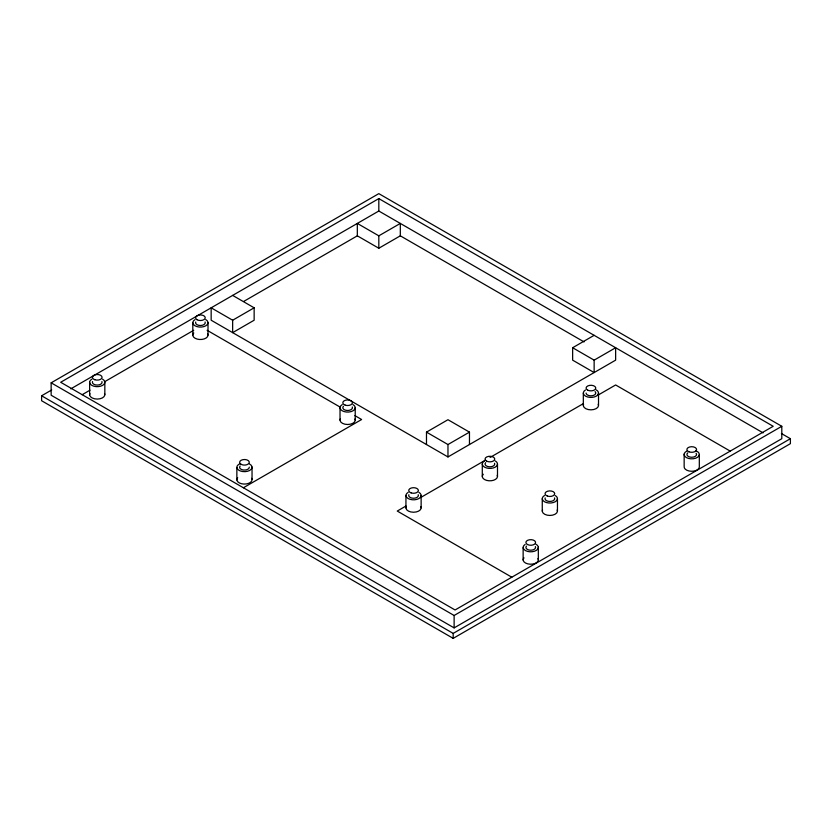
<?xml version="1.0" encoding="UTF-8"?>
<svg xmlns="http://www.w3.org/2000/svg" width="832" height="832" viewBox="0 0 832 832"><rect width="100%" height="100%" fill="white"/><g stroke="black" fill="none" stroke-linecap="round" stroke-linejoin="round"><path stroke-width="1.25" d="M51.147 382.824L378.82 193.638L781.799 426.296L781.799 438.703L454.126 627.89L51.147 395.231L51.147 382.824L454.126 615.482L781.799 426.296M378.82 198.598L60.684 382.273L455.073 609.97L773.198 426.296L378.82 198.598L378.82 211.016L763.09 432.869M781.404 433.514L790.4 438.703L790.4 443.664L453.18 638.362L41.6 400.743L41.6 395.782L51.719 389.938M70.803 388.846L378.82 211.016M82.181 394.69L89.991 390.177M104.489 381.805L193.721 330.294M243.88 301.33L357.323 235.83L378.82 248.238L400.317 235.83L584.064 341.91M232.648 320.226L254.145 307.809L254.145 320.226L232.648 332.634L232.648 320.226L211.162 307.809L211.162 320.226L447.97 456.945L615.638 360.152L615.638 347.734L594.142 360.152L572.645 347.734L572.645 360.152L594.142 372.559L594.142 360.152M357.323 235.83L357.323 223.423L378.82 235.83L400.317 223.423L400.317 235.83M243.402 487.76L361.629 419.505L354.91 415.626M426.483 444.538L426.483 432.13L447.97 419.713L469.466 432.13L469.466 444.538M572.645 347.734L594.142 335.327M426.483 432.13L447.97 444.538L469.466 432.13M405.985 506.012L397.249 511.056L511.815 577.2M420.503 497.63L485.586 460.054M490.079 457.465L583.211 403.697M597.75 395.294L615.638 384.966L730.215 451.11M41.6 395.782L453.18 633.402L790.4 438.703M232.648 295.402L254.145 307.809M207.126 330.304L340.35 407.222M699.317 454.782L699.317 467.199A7.602 4.389 0 0 1 691.184 471.255A7.602 4.389 0 0 1 684.154 466.554L684.154 454.147M598.52 392.954L598.52 405.371M583.326 393.11L583.326 405.527M557.461 498.649L557.461 511.056M542.266 498.649L542.266 511.056M538.325 547.217L538.325 559.634M523.141 547.622L523.141 560.03M497.494 464.006L497.494 476.414M482.29 464.038L482.29 476.455M454.126 615.482L454.126 627.89M453.18 633.402L453.18 638.362M447.97 444.538L447.97 456.945M421.138 495.446L421.138 507.853M405.943 495.446L405.943 507.853M378.82 235.83L378.82 248.238M355.222 407.701L355.222 420.108M340.028 407.701L340.028 420.108M252.034 467.043L252.034 479.45M236.86 467.49L236.86 479.908M208.01 322.65L208.01 335.067M192.806 322.754L192.806 335.171M104.832 382.273L104.832 394.69M89.627 382.273L89.627 394.68M598.229 404.238A7.602 4.389 0 0 1 591.053 409.833A7.602 4.389 0 0 1 583.544 404.383M497.224 475.28A7.602 4.389 0 0 1 488.935 480.782A7.602 4.389 0 0 1 483.298 474.25M535.86 544.18A7.602 4.389 0 0 1 536.349 550.378A7.602 4.389 0 0 1 525.606 550.659A7.602 4.389 0 0 1 525.117 544.461M557.201 509.922A7.602 4.389 0 0 1 549.869 515.445A7.602 4.389 0 0 1 542.526 509.922M537.982 558.501A7.602 4.389 0 0 1 530.078 564.2A7.602 4.389 0 0 1 523.983 557.814M535.35 546.572A4.836 2.798 0 0 1 530.317 550.202A4.836 2.798 0 0 1 526.438 546.135M420.878 506.719A7.602 4.389 0 0 1 413.535 512.242A7.602 4.389 0 0 1 406.193 506.719M418.215 494.718A4.836 2.798 0 0 1 413.535 498.243A4.836 2.798 0 0 1 408.866 494.718M418.912 492.346A7.602 4.389 0 0 1 418.912 498.545A7.602 4.389 0 0 1 408.169 498.545A7.602 4.389 0 0 1 408.169 492.346M249.278 467.126A4.836 2.798 0 0 1 243.433 470.007A4.836 2.798 0 0 1 240.136 466.003M352.3 406.973A4.836 2.798 0 0 1 346.996 410.467A4.836 2.798 0 0 1 343.439 406.307M101.91 381.555A4.836 2.798 0 0 1 97.23 385.07A4.836 2.798 0 0 1 92.56 381.555M205.067 321.953A4.836 2.798 0 0 1 200.47 325.499A4.836 2.798 0 0 1 195.718 322.015M207.73 333.934A7.602 4.389 0 0 1 199.503 339.477A7.602 4.389 0 0 1 193.783 332.966M205.722 319.561A7.602 4.389 0 0 1 205.847 325.77A7.602 4.389 0 0 1 195.104 325.842A7.602 4.389 0 0 1 194.969 319.644M104.572 393.546A7.602 4.389 0 0 1 97.23 399.069A7.602 4.389 0 0 1 89.887 393.546M102.606 379.174A7.602 4.389 0 0 1 102.606 385.382A7.602 4.389 0 0 1 91.853 385.382A7.602 4.389 0 0 1 91.853 379.174M249.538 464.017A7.602 4.389 0 0 1 249.621 470.486A7.602 4.389 0 0 1 238.451 469.966A7.602 4.389 0 0 1 240.313 463.59M251.68 478.327A7.602 4.389 0 0 1 243.849 484.058A7.602 4.389 0 0 1 237.682 477.682M354.973 418.974A7.602 4.389 0 0 1 347.63 424.497A7.602 4.389 0 0 1 340.288 418.974M352.997 404.602A7.602 4.389 0 0 1 352.997 410.8A7.602 4.389 0 0 1 342.254 410.8A7.602 4.389 0 0 1 342.254 404.602M555.235 495.539A7.602 4.389 0 0 1 555.235 501.748A7.602 4.389 0 0 1 544.492 501.748A7.602 4.389 0 0 1 544.492 495.539M554.538 497.921A4.836 2.798 0 0 1 549.869 501.446A4.836 2.798 0 0 1 545.189 497.921M494.562 463.289A4.836 2.798 0 0 1 489.278 466.794A4.836 2.798 0 0 1 485.69 462.634M696.093 453.253A4.836 2.798 0 0 1 691.382 457.257A4.836 2.798 0 0 1 687.731 452.899M495.238 460.907A7.602 4.389 0 0 1 495.29 467.116A7.602 4.389 0 0 1 484.536 467.137A7.602 4.389 0 0 1 484.494 460.928M695.999 450.84A7.602 4.389 0 0 1 697.632 457.236A7.602 4.389 0 0 1 686.442 457.61A7.602 4.389 0 0 1 686.764 451.142M596.201 389.875A7.602 4.389 0 0 1 596.388 396.084A7.602 4.389 0 0 1 585.645 396.188A7.602 4.389 0 0 1 585.447 389.99M595.067 391.591A4.836 2.798 0 0 1 592.259 395.72A4.836 2.798 0 0 1 586.082 393.089M527.467 544.523A4.836 2.798 0 0 0 535.465 543.057A4.836 2.798 0 0 0 529.266 539.791A4.836 2.798 0 0 0 527.467 544.523M411.122 492.898A4.836 2.798 0 0 0 418.382 490.485A4.836 2.798 0 0 0 411.122 488.062A4.836 2.798 0 0 0 411.122 492.898M241.207 464.381A4.836 2.798 0 0 0 249.184 462.894A4.836 2.798 0 0 0 242.954 459.649A4.836 2.798 0 0 0 241.207 464.381M197.028 319.738A4.836 2.798 0 0 0 205.098 318.427A4.836 2.798 0 0 0 199.098 315.047A4.836 2.798 0 0 0 197.028 319.738M345.207 405.153A4.836 2.798 0 0 0 352.466 402.74A4.836 2.798 0 0 0 345.207 400.317A4.836 2.798 0 0 0 345.207 405.153M94.806 379.735A4.836 2.798 0 0 0 102.076 377.312A4.836 2.798 0 0 0 94.806 374.889A4.836 2.798 0 0 0 94.806 379.735M486.481 461.042A4.836 2.798 0 0 0 494.572 459.774A4.836 2.798 0 0 0 488.623 456.362A4.836 2.798 0 0 0 486.481 461.042M689.021 451.818A4.836 2.798 0 0 0 696.561 449.706A4.836 2.798 0 0 0 689.624 446.982A4.836 2.798 0 0 0 689.021 451.818M547.446 496.101A4.836 2.798 0 0 0 554.705 493.678A4.836 2.798 0 0 0 547.446 491.265A4.836 2.798 0 0 0 547.446 496.101M587.558 390.083A4.836 2.798 0 0 0 595.618 388.742A4.836 2.798 0 0 0 589.586 385.382A4.836 2.798 0 0 0 587.558 390.083"/></g></svg>
